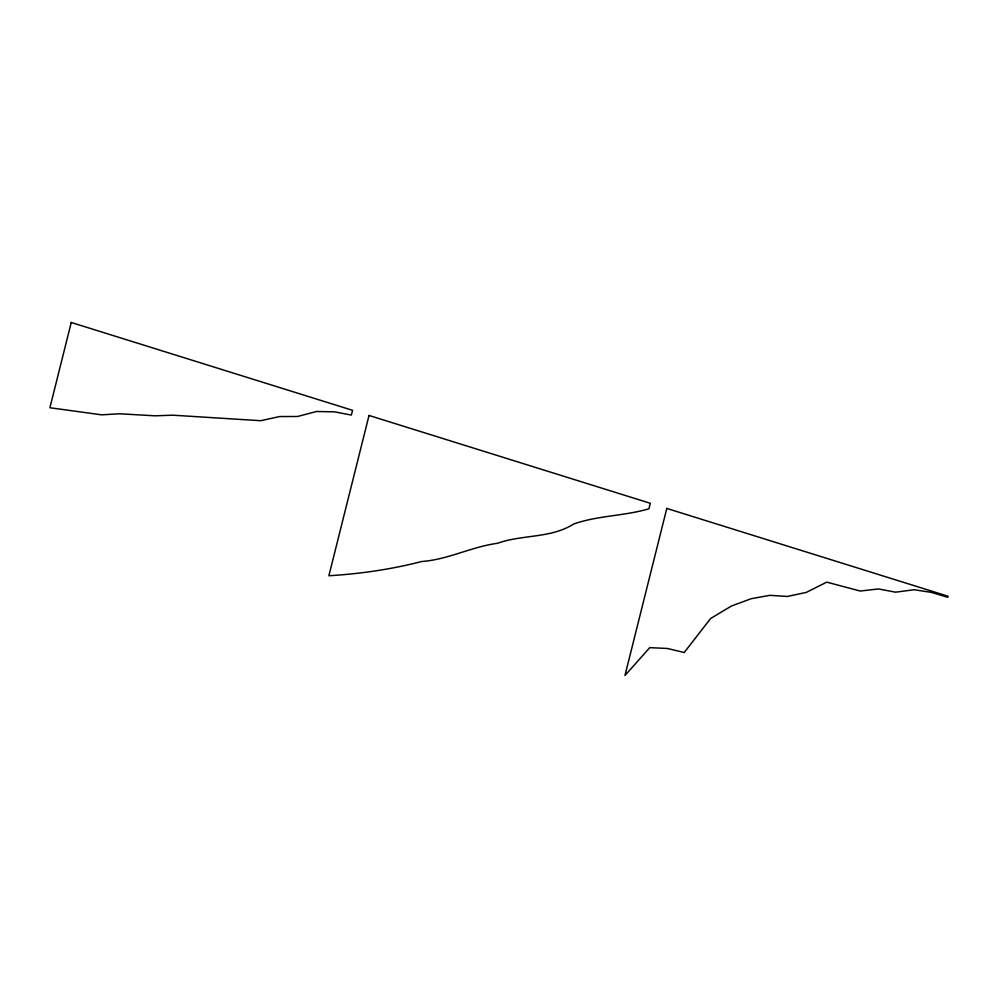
<?xml version="1.0" encoding="UTF-8"?>
<svg xmlns="http://www.w3.org/2000/svg" width="998" height="998" viewBox="0 0 998 998"><rect width="100%" height="100%" fill="white"/><g stroke="black" fill="none" stroke-linecap="round" stroke-linejoin="round"><path stroke-width="1.5" d="M71.245 322.479L49.9 407.733L101.646 414.831L119.748 413.783L154.927 415.804L172.916 415.193L260.74 420.707L279.627 416.553L297.479 416.49L316.578 411.5L334.33 411.837L351.358 415.068L352.556 410.315L71.245 322.479M369.023 415.455L328.878 575.759C360.266 573.825 391.179 569.409 421.655 561.512C447.927 559.653 471.617 546.717 497.578 543.286C522.49 534.329 550.584 538.633 573.788 523.962C598.189 515.442 624.336 516.078 648.95 508.78L650.322 503.291L369.023 415.455M666.801 508.431L624.948 675.521L649.773 647.652L667.4 648.475L684.229 652.517L710.601 618.498L731.571 605.961L751.232 598.7L769.92 595.332L787.484 596.455L806.347 592.375L826.743 582.146L860.201 591.028L878.564 588.957L895.593 592.188L914.056 589.731L931.234 592.35L947.838 597.303L948.1 596.255L666.801 508.431"/></g></svg>
